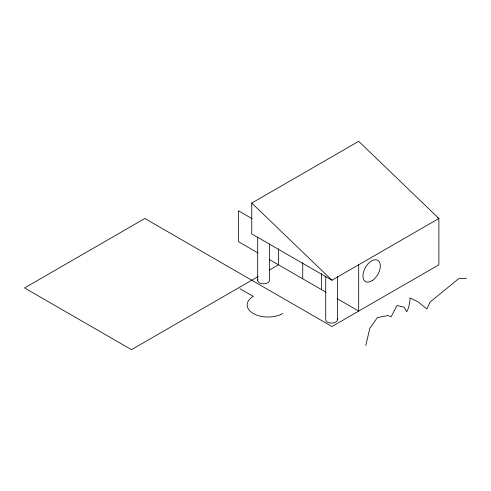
<?xml version="1.0" encoding="UTF-8"?>
<svg xmlns="http://www.w3.org/2000/svg" width="491" height="491" viewBox="0 0 491 491"><rect width="100%" height="100%" fill="white"/><g stroke="black" fill="none" stroke-linecap="round" stroke-linejoin="round"><path stroke-width="0.74" d="M365.813 345.56L369.784 328.375L377.364 317.579L388.05 315.566L391.161 316.756L396.943 305.482L404.148 307.213L406.646 311.859L408.598 307.74L410.01 300.695L409.868 297.89L417.749 301.603L426.851 309.011L430.048 302.131L458.925 278.477L466.45 278.274M437.561 217.728L438.886 218.489L331.959 280.226L251.766 233.925L251.766 203.059L358.688 141.328L438.886 218.489L438.886 264.79L331.959 326.527L144.839 218.495L24.55 287.941L131.478 349.672L258.131 276.55M269.584 269.933L278.495 264.79L278.495 248.851M252.092 218.679L238.399 210.774L238.399 241.64L257.959 252.933M269.584 259.647L326.018 292.225M337.127 298.638L358.688 311.091L358.688 264.79M239.909 288.714L253.276 296.435A20.886 12.06 0 0 0 253.276 313.485A20.886 12.06 0 0 0 282.81 313.485M251.766 203.059L331.959 280.226M337.44 276.451L337.44 319.715M325.723 276.451L325.723 319.715A5.861 3.382 0 0 0 332.346 323.066A5.861 3.382 0 0 0 337.243 318.837M321.439 273.622L321.439 289.586M302.726 262.82L302.726 278.784M269.412 244.002L269.412 280.435A5.861 3.382 0 0 1 262.789 283.792A5.861 3.382 0 0 1 257.892 279.563M257.689 237.171L257.689 280.435M372.601 280.361A12.287 7.095 -60 0 0 378.622 260.96A12.287 7.095 -60 0 0 363.671 271.529A12.287 7.095 -60 0 0 372.601 280.361"/></g></svg>
